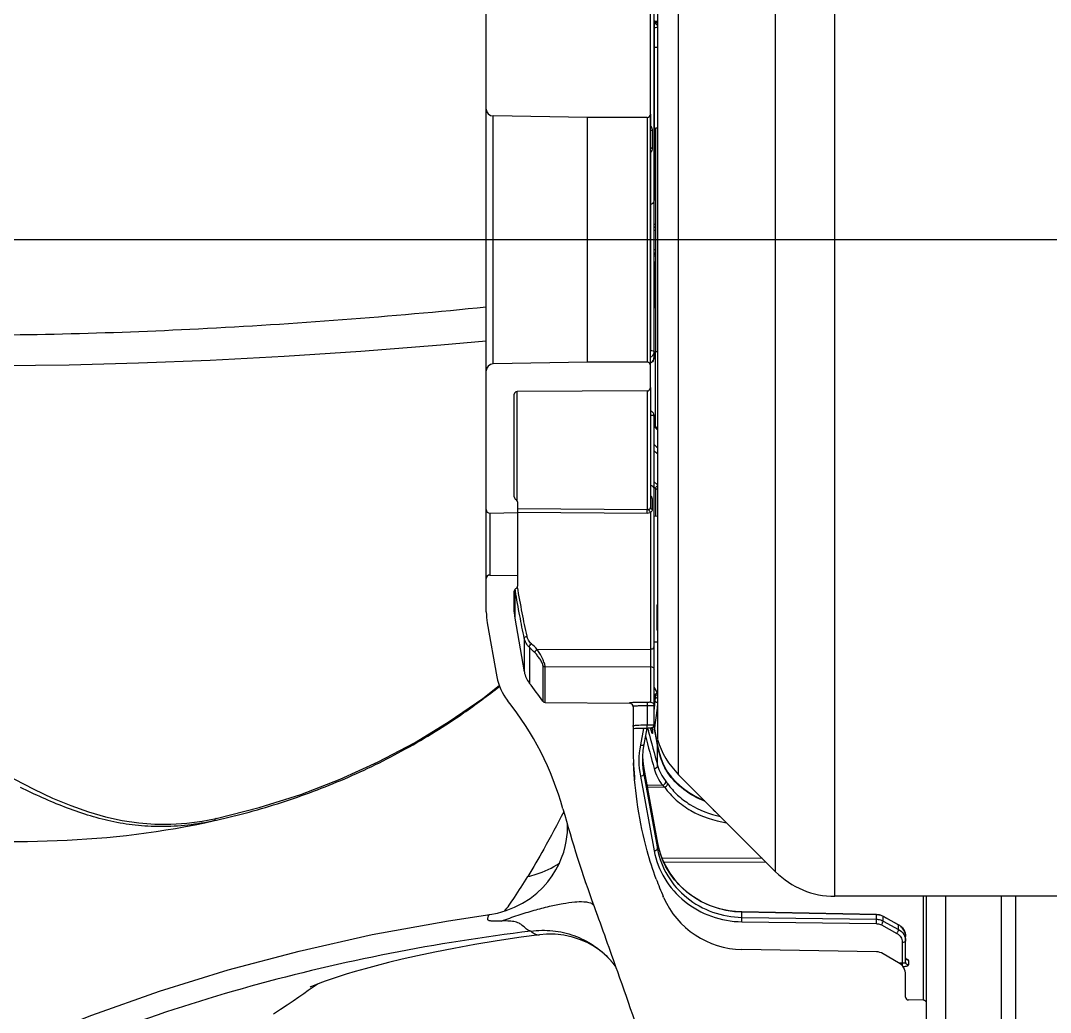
# Model space of a CAD drawing. Header units: millimetres. Extents: x -95754 to 177808, y 34455 to 150605.
# Drawn here: x 174466.5 to 174613.8, y 139494.4 to 139636.2 of the extents above; entities that cross this region are included whole.
import ezdxf

# ---------------------------------------------------------------- set-up
doc = ezdxf.new("R2010")
doc.units = ezdxf.units.MM
doc.header["$LTSCALE"] = 300
doc.layers.add('A-ETC-기계', color=253, linetype='Continuous')

# ---------------------------------------------------------------- blocks, each defined once
blk = doc.blocks.new('A$Cefb55bcc')
at = {"color": 8, "linetype": 'ByBlock', "ltscale": 3}
for p, q in [((423.61, -644.21), (423.61, -456.49)), ((415.13, -640.7), (415.13, -460)), ((401.25, -626.82), (401.25, -473.88)), ((398.23, -478.93), (398.23, -621.76)), ((373.74, -603.54), (373.74, -497.73)), ((397.23, -571.44), (397.23, -504.09)), ((397.73, -567.12), (397.73, -515.95)), ((397.73, -518.97), (397.73, -544.72)), ((398.23, -519.11), (397.73, -519.1)), ((398.23, -519.18), (397.73, -519.17)), ((397.75, -519.37), (397.73, -519.38)), ((398.23, -519.9), (397.73, -520.06)), ((398.23, -522.82), (397.73, -522.81)), ((374.73, -568.08), (374.73, -532.62)), ((388.24, -532.85), (374.73, -532.62)), ((388.24, -567.84), (388.24, -532.85)), ((396.74, -532.85), (388.24, -532.85)), ((396.74, -532.85), (396.74, -567.84)), ((397.24, -532.35), (397.24, -533.97)), ((397.46, -534.66), (397.46, -537.18)), ((397.96, -534.35), (397.96, -566.34)), ((398.23, -534.35), (397.96, -534.35)), ((397.24, -537.85), (397.24, -545.23)), ((397.96, -540.82), (397.73, -540.82)), ((397.24, -545.23), (397.24, -566.17)), ((397.73, -548.09), (397.96, -548.09)), ((397.96, -548.5), (397.73, -548.49)), ((397.96, -548.99), (397.73, -548.99)), ((626.85, -550.35), (200.31, -550.35)), ((397.73, -551.7), (397.96, -551.7)), ((397.73, -552.2), (397.96, -552.2)), ((397.73, -552.63), (397.96, -552.61)), ((397.89, -555.14), (397.74, -556.56)), ((397.89, -555.14), (397.96, -555.14)), ((397.96, -577.01), (397.96, -566.34)), ((398.23, -566.34), (397.96, -566.34)), ((388.24, -567.84), (374.73, -568.08)), ((396.74, -567.84), (388.24, -567.84)), ((397.23, -571.44), (397.23, -588.63)), ((377.74, -587.1), (377.74, -572.42)), ((396.74, -571.94), (378.14, -572.02)), ((378.14, -587.6), (378.14, -572.02)), ((396.74, -571.94), (396.74, -588.93)), ((397.73, -608.54), (397.73, -575.56)), ((397.24, -585.46), (397.24, -586.95)), ((398.23, -585.38), (397.73, -584.94)), ((397.87, -585.81), (397.73, -585.69)), ((397.73, -619.65), (397.73, -585.96)), ((398.24, -585.38), (397.74, -584.94)), ((397.96, -585.89), (397.74, -585.69)), ((397.96, -585.89), (397.96, -589.87)), ((397.46, -587.33), (397.46, -588.89)), ((378.24, -599.76), (378.24, -587.9)), ((396.74, -588.93), (378.24, -588.79)), ((374.25, -589.4), (378.24, -589.33)), ((374.25, -589.4), (374.25, -598.26)), ((396.74, -589.45), (378.24, -589.3)), ((397.24, -589.34), (397.24, -608.86)), ((398.23, -589.87), (397.73, -589.86)), ((374.25, -598.26), (378.24, -598.33)), ((377.74, -603.54), (377.74, -600.56)), ((377.82, -600.33), (377.82, -604.41)), ((377.9, -600.54), (377.85, -600.29)), ((398.13, -602.68), (398.13, -605.97)), ((373.88, -605.1), (375.24, -612.82)), ((377.82, -604.41), (379.18, -612.13)), ((379.18, -607.31), (379.18, -612.13)), ((398.23, -607.87), (397.73, -607.87)), ((379.9, -608.6), (379.9, -613.71)), ((381.03, -608.89), (397.24, -608.86)), ((381.84, -611.21), (381.84, -616.31)), ((382.17, -611.37), (397.24, -611.35)), ((382.17, -616.49), (382.17, -611.37)), ((397.24, -611.35), (397.24, -616.44)), ((398.22, -615.1), (397.73, -614.29)), ((397.84, -615.51), (397.73, -615.32)), ((397.84, -615.51), (397.73, -615.79)), ((398.22, -615.1), (397.74, -614.29)), ((397.84, -615.51), (397.74, -615.32)), ((382.17, -616.49), (394.24, -616.59)), ((396.74, -616.47), (396.74, -616.97)), ((396.74, -616.97), (396.74, -619.69)), ((397.73, -616.71), (397.89, -616.29)), ((397.83, -616.96), (397.83, -616.95)), ((397.83, -616.96), (397.83, -616.95)), ((394.76, -619.8), (394.82, -619.79)), ((396.74, -620.19), (396.74, -619.69)), ((397.72, -619.76), (398.24, -622.63)), ((398.08, -621.79), (397.72, -619.77)), ((395.25, -620.22), (395.06, -620.23)), ((395.47, -620.21), (395.25, -620.22)), ((395.71, -620.2), (395.47, -620.21)), ((395.98, -620.2), (395.71, -620.2)), ((396.22, -620.19), (395.78, -622.57)), ((396.69, -620.18), (396.26, -622.51)), ((396.82, -620.19), (396.92, -620.53)), ((396.82, -620.19), (396.92, -620.53)), ((397.4, -620.74), (397.24, -620.16)), ((397.39, -620.68), (397.4, -620.74)), ((397.43, -620.83), (397.4, -620.74)), ((397.5, -620.52), (397.51, -620.65)), ((398.24, -622.65), (398.08, -621.79)), ((398.24, -622.64), (398.08, -621.79)), ((398.24, -622.63), (398.24, -622.65)), ((398.24, -625.48), (398.24, -622.65)), ((396.07, -624.65), (396.07, -624.65)), ((396.26, -625.94), (396.26, -625.95)), ((396.26, -625.94), (398.24, -636.61)), ((396.26, -626.79), (396.26, -625.95)), ((398.24, -636.62), (396.26, -625.95)), ((395.78, -627.03), (397.75, -637.69)), ((396.26, -626.79), (398.09, -636.63)), ((415.13, -640.7), (401.25, -626.82)), ((398.98, -628.33), (396.71, -628.34)), ((399.26, -628.61), (396.76, -628.63)), ((334.87, -633.39), (335.16, -633.32)), ((334.87, -633.39), (335.16, -633.32)), ((335.1, -633.09), (335.1, -633.09)), ((398.09, -636.63), (398.24, -637.45)), ((398.24, -636.61), (398.24, -636.62)), ((398.24, -637.45), (398.24, -636.62)), ((413.23, -638.8), (398.87, -638.77)), ((413.79, -639.36), (399.13, -639.33)), ((399.11, -644.36), (399.06, -644.24)), ((399.11, -644.36), (399.06, -644.24)), ((466.21, -644.21), (423.61, -644.21)), ((436.22, -644.21), (436.22, -659.05)), ((436.72, -662.06), (436.72, -644.21)), ((439.44, -644.21), (439.44, -797.8)), ((447.42, -798.5), (447.42, -644.21)), ((449.48, -800.74), (449.48, -644.21)), ((410.31, -646.43), (429.54, -646.8)), ((410.31, -647.22), (410.31, -646.45)), ((429.53, -646.83), (410.31, -646.45)), ((389.51, -646.88), (389.51, -646.88)), ((410.3, -647.85), (429.53, -648.12)), ((410.31, -647.22), (429.53, -647.49)), ((429.53, -647.49), (429.53, -646.83)), ((430.49, -647.06), (432.71, -648.28)), ((430.5, -647.74), (430.5, -647.08)), ((432.72, -648.31), (430.5, -647.08)), ((430.5, -647.74), (432.72, -648.96)), ((430.25, -648.31), (432.48, -649.52)), ((432.72, -648.96), (432.72, -648.31)), ((381.35, -649.7), (381.35, -649.7)), ((433.22, -650.76), (433.22, -653.78)), ((433.72, -653.65), (433.72, -649.96)), ((429.53, -652.15), (410.31, -651.82)), ((432.72, -653.7), (430.5, -652.42)), ((391.41, -653.25), (391.47, -653.31)), ((391.5, -653.35), (391.47, -653.31)), ((391.54, -653.39), (391.5, -653.35)), ((391.58, -653.44), (391.54, -653.39)), ((391.62, -653.49), (391.58, -653.44)), ((391.67, -653.54), (391.62, -653.49)), ((391.7, -653.58), (391.67, -653.54)), ((391.74, -653.62), (391.7, -653.58)), ((391.77, -653.66), (391.74, -653.62)), ((391.81, -653.71), (391.77, -653.66)), ((391.85, -653.75), (391.81, -653.71)), ((391.88, -653.8), (391.85, -653.75)), ((391.92, -653.85), (391.88, -653.8)), ((392, -653.94), (391.96, -653.9)), ((392.03, -653.99), (392, -653.94)), ((433.22, -653.78), (432.85, -653.78)), ((434.12, -653.38), (434.12, -654.03)), ((392.07, -654.04), (392.03, -653.99)), ((392.11, -654.09), (392.07, -654.04)), ((392.15, -654.14), (392.11, -654.09)), ((392.19, -654.2), (392.15, -654.14)), ((392.21, -654.23), (392.19, -654.2)), ((433.72, -658.63), (433.72, -655.43)), ((349.68, -656.73), (348.27, -657.7)), ((436.22, -659.05), (434.12, -659.03))]:
    blk.add_line(p, q, dxfattribs=at)
for points in [[(373.74, -564.81), (367.22, -565.39), (355.81, -566.28), (344.83, -567.01), (334.25, -567.57), (324.02, -567.98), (314.1, -568.25), (304.46, -568.37), (295.07, -568.36), (285.9, -568.2), (276.92, -567.9), (268.12, -567.45), (259.46, -566.86), (250.93, -566.1), (242.52, -565.18), (234.2, -564.08), (231.31, -563.66)], [(397.73, -567.12), (397.72, -567.29), (397.68, -567.46), (397.6, -567.62), (397.5, -567.76), (397.37, -567.88), (397.23, -567.98)], [(397.23, -574.73), (397.38, -574.83), (397.51, -574.95), (397.61, -575.09), (397.68, -575.25), (397.72, -575.41), (397.73, -575.57)], [(397.73, -576.81), (398, -577.06), (398.23, -577.23)], [(335.1, -633.09), (341.26, -631.53), (347.21, -629.64), (352.86, -627.46), (358.27, -625), (363.46, -622.26), (368.44, -619.22), (373.23, -615.9), (375.58, -614.05)], [(277.25, -615.03), (278.04, -615.15), (280.73, -615.75), (283.46, -616.53), (286.22, -617.48), (289.01, -618.6), (291.85, -619.88), (294.73, -621.3), (297.63, -622.82), (300.53, -624.39), (303.4, -625.97), (306.24, -627.48), (309.01, -628.89), (311.72, -630.16), (314.32, -631.24), (316.84, -632.13), (319.28, -632.83), (321.67, -633.36), (324.03, -633.71), (326.35, -633.89), (328.64, -633.91), (330.89, -633.77), (333.09, -633.48), (335.1, -633.09)], [(394.74, -617.09), (394.74, -622.44), (394.74, -622.73), (394.74, -623.02), (394.74, -623.31), (394.75, -623.59), (394.76, -623.88), (394.76, -624.17), (394.77, -624.45), (394.78, -624.74), (394.8, -625.02)], [(397.73, -619.65), (397.73, -619.72), (397.71, -619.81), (397.67, -619.89), (397.63, -619.96), (397.57, -620.02), (397.51, -620.07), (397.45, -620.1), (397.39, -620.13), (397.34, -620.14), (397.29, -620.15), (397.24, -620.16), (397.19, -620.17), (397.13, -620.17), (397.06, -620.18), (396.99, -620.18), (396.91, -620.18), (396.82, -620.19), (396.58, -620.19)], [(395.06, -620.23), (394.89, -620.24), (394.81, -620.25), (394.74, -620.25), (394.74, -620.25)], [(396.58, -620.19), (396.42, -620.19), (396.27, -620.19), (396.12, -620.19), (395.98, -620.2)], [(397.25, -620.16), (397.39, -620.69), (397.4, -620.72), (397.41, -620.75), (397.41, -620.76)], [(396.26, -622.51), (396.14, -623.29), (396.07, -624.24), (396.07, -624.65)], [(398.24, -622.63), (398.42, -623.46), (398.7, -624.4), (399.06, -625.31), (399.42, -626.05)], [(396.08, -624.13), (396.12, -624.89), (396.26, -625.94)], [(394.8, -625.02), (394.81, -625.3), (394.82, -625.59), (394.84, -625.87), (394.86, -626.15), (394.88, -626.43), (394.9, -626.71), (394.92, -626.99), (394.94, -627.27), (394.96, -627.55)], [(399.42, -626.05), (399.47, -626.15), (399.6, -626.37), (399.66, -626.45)], [(399.66, -626.45), (400.22, -627.18), (400.95, -627.95), (401.77, -628.67), (402.67, -629.32), (403.64, -629.9), (404.67, -630.4), (404.93, -630.5)], [(374.27, -646.8), (375.33, -646.6), (376.57, -646.26), (377.78, -645.78), (378.94, -645.19), (380.01, -644.5), (380.97, -643.75), (381.81, -642.95), (382.54, -642.12), (383.17, -641.28), (383.7, -640.42), (384.15, -639.56), (384.52, -638.72), (384.81, -637.89), (385.03, -637.1), (385.18, -636.36), (385.28, -635.69), (385.34, -635.08), (385.36, -634.56), (385.36, -634.13), (385.35, -633.95)], [(398.24, -636.61), (398.48, -637.63), (398.86, -638.76), (399.37, -639.85), (399.98, -640.89), (400.7, -641.86), (401.52, -642.76), (402.43, -643.58), (403.42, -644.3), (404.48, -644.93), (405.61, -645.46), (406.78, -645.87), (407.99, -646.17), (409.22, -646.36), (410.31, -646.43)], [(233.47, -714.62), (241.13, -707.52), (248.82, -700.94), (256.6, -694.8), (264.52, -689.04), (272.65, -683.61), (281.04, -678.49), (289.71, -673.67), (298.67, -669.16), (307.89, -664.99), (317.34, -661.19), (326.99, -657.77), (336.84, -654.72), (346.97, -652.03), (357.44, -649.69), (368.33, -647.7), (374.27, -646.8)], [(429.54, -646.8), (429.64, -646.81), (429.91, -646.84), (430.16, -646.91), (430.41, -647.01), (430.49, -647.06)], [(432.71, -648.28), (432.82, -648.35), (433.05, -648.52), (433.25, -648.72), (433.42, -648.94), (433.55, -649.19), (433.65, -649.45), (433.71, -649.72), (433.72, -649.96)], [(381.35, -649.7), (378.72, -650.06), (375.3, -650.58), (372.08, -651.11), (369.09, -651.66), (366.36, -652.19), (363.9, -652.72), (361.7, -653.22), (359.74, -653.69), (357.99, -654.14), (356.42, -654.56), (354.99, -654.97), (353.71, -655.35), (352.56, -655.72), (351.56, -656.05), (350.69, -656.35), (349.95, -656.62), (349.37, -656.85), (348.97, -657.01), (348.72, -657.11), (348.6, -657.17), (348.56, -657.18)], [(391.41, -653.25), (391.09, -652.91), (390.58, -652.44), (389.95, -651.92), (389.17, -651.39), (388.25, -650.87), (387.21, -650.41), (386.07, -650.03), (384.85, -649.76), (383.6, -649.62), (382.34, -649.61), (381.35, -649.7)], [(391.96, -653.9), (391.93, -653.86), (391.92, -653.85)], [(433.72, -653), (433.72, -653.04), (433.74, -653.11), (433.76, -653.16), (433.79, -653.19), (433.8, -653.21)], [(348.27, -657.7), (347.63, -658.14), (346.92, -658.63), (346.12, -659.18), (345.24, -659.77), (344.31, -660.4), (343.31, -661.07)]]:
    blk.add_lwpolyline(points, dxfattribs=at)
for centre, radius, start, end in [((374.74, -531.62), 1, 180, 269), ((396.74, -532.35), 0.5, 270, 0), ((400.23, -536.1), 3.67, 144.5363, 144.7737), ((396.74, -534.72), 0.898, 56.0778, 56.7168), ((396.26, -538.63), 1.25, 38.4409, 39.0827), ((396.76, -537.07), 0.913, 301.1399, 301.7536), ((397.23, -544.73), 0.5, 271, 0), ((398.08, -552.52), 0.32, 112.0011, 120.9144), ((252.17, -562.89), 145.92, 3.0459, 4.034), ((335.07, -558.07), 62.89, 359.6112, 2.6731), ((-238.94, -489.92), 640.58, 353.67193, 353.85452), ((396.77, -566.17), 0.467, 353.9291, 359.9927), ((374.74, -569.08), 1, 91, 180), ((396.74, -568.34), 0.5, 0, 90), ((396.75, -566.24), 1.01, 299.025, 300.28), ((396.74, -571.44), 0.5, 270.25, 0), ((378.14, -572.42), 0.4, 90.25, 180), ((407.37, -566.26), 14.44, 228.1402, 230.7553), ((406.95, -569.11), 13.97, 228.7162, 231.3953), ((407.32, -568.61), 15.29, 231.1696, 233.5359), ((397.23, -585.96), 0.5, 0, 89), ((378.14, -587.1), 0.4, 180, 243.6122), ((377.74, -587.9), 0.5, 0, 63.6122), ((374.24, -588.9), 0.5, 180, 271), ((374.24, -598.76), 0.5, 89, 180), ((378.14, -600.56), 0.4, 116.3878, 180), ((377.74, -599.76), 0.5, 296.3878, 0), ((382.74, -603.54), 9, 180, 190), ((382.74, -603.54), 5, 180, 190), ((398.43, -602.68), 0.3, 132.408, 180), ((398.43, -605.97), 0.3, 180, 227.5919), ((118.91, -885.43), 381.03, 46.5328, 46.7053), ((81.97, -916.44), 428.39, 45.7835, 45.9376), ((382.63, -611.52), 3.5, 190, 218.7187), ((313.84, -536.07), 99.6, 304.663, 308.3451), ((382.63, -611.52), 7.5, 190, 218.7187), ((343.1, -643.21), 47.16, 34.7696, 38.7187), ((395.75, -616.83), 2.48, 27.7652, 32.2374), ((384.97, -614.98), 12.99, 354.1883, 356.9263), ((395.73, -616.58), 2.9, 30.0794, 30.7161), ((343.1, -643.21), 43.16, 15.4423, 38.7187), ((382.17, -616.09), 0.4, 214.7696, 269.5), ((394.24, -617.07), 0.502, 76.7427, 89.477), ((394.24, -617.09), 0.5, 0, 89.5), ((343.04, -611.22), 55.09, 353.1615, 354.0189), ((343.7, -611.29), 54.42, 354.03, 354.722), ((342.22, -611.48), 56.29, 351.6279, 354.3937), ((394.26, -619.8), 0.501, 343.7397, 349.1875), ((394.25, -619.8), 0.506, 349.1983, 0.2649), ((341.25, -611.34), 57.26, 351.032, 351.6315), ((2743.24, 5.3), 2428.36, 194.93472, 195.05556), ((455.8, -622.3), 61.07, 180.0005, 182.6566), ((407.79, -624.8), 12.22, 169.4898, 190.5102), ((409.73, -618.34), 12, 196.5978, 225), ((407.84, -623.8), 11.78, 181.6103, 184.1418), ((407.85, -624.64), 11.79, 180.0262, 190.5009), ((407.84, -623.8), 11.78, 184.1418, 185.3111), ((407.88, -623.79), 11.82, 185.3142, 190.4943), ((410.14, -620.5), 12.1, 207.3393, 207.5601), ((403.29, -624.08), 4.37, 207.5474, 209.6406), ((402.99, -624.25), 4.03, 209.635, 212.1048), ((402.67, -624.45), 3.65, 212.097, 215.0134), ((562.43, -582.62), 184.38, 195.4423, 200), ((409.41, -634.55), 11.36, 190.4952, 191.7341), ((409.46, -634.54), 11.41, 191.7363, 195.9689), ((409.53, -634.52), 11.48, 195.9722, 200.6685), ((409.58, -634.5), 11.53, 200.6662, 201.8153), ((423.61, -632.21), 12, 225, 270), ((442.58, -625.29), 47.47, 200.2756, 203.5321), ((410.52, -639.35), 12.47, 203.6976, 269), ((429.52, -648.86), 2.03, 61.1584, 61.7036), ((431.89, -649.96), 1.83, 17.5287, 18.2379), ((431.89, -649.96), 1.83, 11.1977, 17.5301), ((431.91, -649.96), 1.81, 8.319, 11.1922), ((431.91, -649.96), 1.81, 0.0102, 8.3167), ((465.88, -654.1), 32.65, 179.4534, 180.0307), ((434.08, -653), 0.362, 190.5988, 195.6801), ((433.4, -654.57), 1.47, 74.2338, 75.6927), ((434.12, -658.63), 0.4, 180, 269.5), ((436.22, -659.55), 0.5, 0, 89.5)]:
    blk.add_arc(centre, radius, start, end, dxfattribs=at)
for points, knots in [([(398.23, -519.28), (398.18, -519.28), (398.02, -519.31), (397.86, -519.34), (397.75, -519.37)], [0, 0, 0, 0, 0.303053, 1, 1, 1, 1]), ([(397.75, -519.37), (397.87, -519.38), (398.1, -519.47), (398.22, -519.69), (398.24, -519.8)], [0, 0, 0, 0, 0.497761, 1, 1, 1, 1]), ([(397.46, -534.66), (397.4, -534.67), (397.33, -534.68), (397.26, -534.71), (397.23, -534.73), (397.23, -534.74)], [0, 0, 0, 0, 0.680348, 0.884987, 1, 1, 1, 1]), ([(397.24, -533.97), (397.28, -534.02), (397.41, -534.23), (397.46, -534.48), (397.46, -534.66)], [0, 0, 0, 0, 0.253686, 1, 1, 1, 1]), ([(397.46, -537.18), (397.43, -537.19), (397.37, -537.21), (397.29, -537.24), (397.23, -537.29), (397.23, -537.33)], [0, 0, 0, 0, 0.341835, 0.625337, 1, 1, 1, 1]), ([(397.46, -537.18), (397.46, -537.3), (397.43, -537.54), (397.32, -537.76), (397.24, -537.85)], [0, 0, 0, 0, 0.496956, 1, 1, 1, 1]), ([(397.73, -552.62), (397.73, -552.59), (397.74, -552.47), (397.79, -552.36), (397.85, -552.29)], [0, 0, 0, 0, 0.259659, 1, 1, 1, 1]), ([(373.74, -559.97), (360.04, -561.32), (333.39, -563.4), (295.01, -564.38), (260.39, -563.04), (238.84, -560.54), (228.95, -558.9)], [0, 0, 0, 0, 0.284469, 0.552321, 0.7928, 1, 1, 1, 1]), ([(397.24, -566.17), (397.36, -566.17), (397.52, -566.18), (397.68, -566.22), (397.73, -566.27), (397.73, -566.29)], [0, 0, 0, 0, 0.670794, 0.887719, 1, 1, 1, 1]), ([(397.73, -566.29), (397.73, -566.45), (397.64, -566.78), (397.4, -567.02), (397.25, -567.11)], [0, 0, 0, 0, 0.495958, 1, 1, 1, 1]), ([(397.24, -567.96), (397.38, -567.87), (397.64, -567.63), (397.73, -567.29), (397.73, -567.12)], [0, 0, 0, 0, 0.504312, 1, 1, 1, 1]), ([(397.24, -575.38), (397.3, -575.38), (397.42, -575.39), (397.59, -575.42), (397.73, -575.5), (397.73, -575.56)], [0, 0, 0, 0, 0.344557, 0.644462, 1, 1, 1, 1]), ([(397.96, -585.89), (397.96, -585.8), (398.01, -585.63), (398.15, -585.52), (398.23, -585.49)], [0, 0, 0, 0, 0.49623, 1, 1, 1, 1]), ([(397.96, -585.89), (397.99, -585.91), (398.08, -585.95), (398.18, -585.97), (398.23, -585.97)], [0, 0, 0, 0, 0.407414, 1, 1, 1, 1]), ([(397.46, -587.33), (397.4, -587.31), (397.29, -587.24), (397.24, -587.12), (397.24, -587.06)], [0, 0, 0, 0, 0.517335, 1, 1, 1, 1]), ([(397.31, -587), (397.34, -587.02), (397.42, -587.12), (397.46, -587.25), (397.46, -587.33)], [0, 0, 0, 0, 0.281227, 1, 1, 1, 1]), ([(397.02, -588.87), (397, -588.88), (396.91, -588.92), (396.81, -588.93), (396.74, -588.93)], [0, 0, 0, 0, 0.242566, 1, 1, 1, 1]), ([(396.74, -589.45), (396.74, -589.41), (396.74, -589.24), (396.74, -589.07), (396.74, -588.93)], [0, 0, 0, 0, 0.223519, 1, 1, 1, 1]), ([(397.23, -588.63), (397.23, -588.65), (397.23, -588.71), (397.18, -588.77), (397.11, -588.82), (397.05, -588.85), (397.02, -588.87)], [0, 0, 0, 0, 0.233792, 0.451668, 0.699317, 1, 1, 1, 1]), ([(397.24, -589.34), (397.18, -589.28), (397.08, -589.13), (397.03, -588.95), (397.02, -588.87)], [0, 0, 0, 0, 0.505158, 1, 1, 1, 1]), ([(397.46, -588.89), (397.4, -588.87), (397.29, -588.81), (397.23, -588.68), (397.23, -588.63)], [0, 0, 0, 0, 0.537782, 1, 1, 1, 1]), ([(397.46, -588.89), (397.46, -588.97), (397.43, -589.15), (397.31, -589.29), (397.24, -589.34)], [0, 0, 0, 0, 0.474357, 1, 1, 1, 1]), ([(397.24, -589.34), (397.21, -589.36), (397.04, -589.42), (396.87, -589.45), (396.74, -589.45)], [0, 0, 0, 0, 0.240799, 1, 1, 1, 1]), ([(379.18, -607.31), (378.95, -606.24), (378.5, -603.99), (378.1, -601.73), (377.9, -600.54)], [0, 0, 0, 0, 0.474889, 1, 1, 1, 1]), ([(379.57, -607.01), (379.32, -605.91), (378.85, -603.57), (378.42, -601.22), (378.21, -599.99)], [0, 0, 0, 0, 0.474636, 1, 1, 1, 1]), ([(398.23, -602.47), (398.22, -602.49), (398.16, -602.54), (398.13, -602.62), (398.13, -602.68)], [0, 0, 0, 0, 0.257077, 1, 1, 1, 1]), ([(398.13, -605.97), (398.13, -606.03), (398.16, -606.11), (398.22, -606.17), (398.23, -606.18)], [0, 0, 0, 0, 0.742922, 1, 1, 1, 1]), ([(379.18, -607.31), (379.18, -607.28), (379.21, -607.18), (379.35, -607.07), (379.49, -607.02), (379.57, -607.01)], [0, 0, 0, 0, 0.189727, 0.55677, 1, 1, 1, 1]), ([(379.9, -608.6), (379.72, -608.43), (379.41, -608.03), (379.23, -607.55), (379.18, -607.31)], [0, 0, 0, 0, 0.504445, 1, 1, 1, 1]), ([(380.2, -608.1), (380.04, -607.96), (379.77, -607.62), (379.61, -607.22), (379.57, -607.01)], [0, 0, 0, 0, 0.505132, 1, 1, 1, 1]), ([(379.9, -608.6), (379.88, -608.56), (379.89, -608.47), (379.98, -608.28), (380.1, -608.16), (380.2, -608.1)], [0, 0, 0, 0, 0.195226, 0.444831, 1, 1, 1, 1]), ([(380.72, -609.4), (380.69, -609.31), (380.77, -609.09), (380.93, -608.94), (381.03, -608.89)], [0, 0, 0, 0, 0.45044, 1, 1, 1, 1]), ([(381.84, -611.21), (381.84, -611.16), (381.81, -611.03), (381.72, -610.82), (381.6, -610.57), (381.39, -610.23), (381.11, -609.83), (380.85, -609.53), (380.72, -609.4)], [0, 0, 0, 0, 0.074885, 0.183645, 0.31476, 0.457002, 0.743741, 1, 1, 1, 1]), ([(382.17, -611.37), (382.16, -611.3), (382.13, -611.14), (382.05, -610.86), (381.93, -610.54), (381.73, -610.06), (381.44, -609.5), (381.17, -609.08), (381.03, -608.89)], [0, 0, 0, 0, 0.074894, 0.182197, 0.312468, 0.455497, 0.745942, 1, 1, 1, 1]), ([(397.24, -608.86), (397.31, -608.85), (397.43, -608.84), (397.59, -608.76), (397.71, -608.64), (397.73, -608.53), (397.73, -608.48)], [0, 0, 0, 0, 0.282716, 0.547183, 0.784232, 1, 1, 1, 1]), ([(397.24, -608.86), (397.25, -609.31), (397.25, -610.14), (397.25, -610.97), (397.24, -611.35)], [0, 0, 0, 0, 0.545712, 1, 1, 1, 1]), ([(381.84, -611.21), (381.88, -611.26), (381.98, -611.34), (382.1, -611.37), (382.17, -611.37)], [0, 0, 0, 0, 0.492665, 1, 1, 1, 1]), ([(397.24, -611.35), (397.36, -611.35), (397.56, -611.43), (397.71, -611.63), (397.73, -611.75), (397.73, -611.81)], [0, 0, 0, 0, 0.509193, 0.757462, 1, 1, 1, 1]), ([(397.84, -615.51), (397.84, -615.42), (397.94, -615.22), (398.12, -615.13), (398.22, -615.1)], [0, 0, 0, 0, 0.472793, 1, 1, 1, 1]), ([(397.94, -615.67), (397.94, -615.6), (398.02, -615.44), (398.15, -615.35), (398.23, -615.32)], [0, 0, 0, 0, 0.470364, 1, 1, 1, 1]), ([(397.94, -615.67), (397.95, -615.7), (398.02, -615.79), (398.14, -615.84), (398.23, -615.85)], [0, 0, 0, 0, 0.209381, 1, 1, 1, 1]), ([(394.35, -616.54), (394.33, -616.54), (394.31, -616.55), (394.27, -616.55), (394.25, -616.56), (394.24, -616.56), (394.24, -616.56)], [0, 0, 0, 0, 0.425204, 0.73283, 0.922278, 1, 1, 1, 1]), ([(396.74, -616.47), (396.24, -616.47), (395.56, -616.47), (394.76, -616.51), (394.46, -616.53), (394.35, -616.54)], [0, 0, 0, 0, 0.621501, 0.853781, 1, 1, 1, 1]), ([(394.35, -616.58), (394.44, -616.6), (394.61, -616.69), (394.7, -616.86), (394.72, -616.95)], [0, 0, 0, 0, 0.500053, 1, 1, 1, 1]), ([(396.74, -616.97), (396.61, -616.97), (396.35, -616.97), (395.98, -616.97), (395.64, -616.98), (395.34, -617), (395.12, -617.01), (394.98, -617.02), (394.89, -617.03), (394.83, -617.04), (394.78, -617.05), (394.75, -617.05), (394.74, -617.06), (394.74, -617.06)], [0, 0, 0, 0, 0.194552, 0.381611, 0.554013, 0.705166, 0.829324, 0.879766, 0.921789, 0.955005, 0.979121, 0.993993, 1, 1, 1, 1]), ([(397.24, -616.44), (397.24, -616.44), (397.22, -616.45), (397.2, -616.45), (397.15, -616.46), (397.06, -616.47), (396.92, -616.47), (396.8, -616.47), (396.74, -616.47)], [0, 0, 0, 0, 0.023617, 0.081745, 0.174463, 0.298532, 0.620816, 1, 1, 1, 1]), ([(397.73, -616.94), (397.73, -616.94), (397.73, -616.94), (397.71, -616.95), (397.69, -616.95), (397.64, -616.95), (397.56, -616.96), (397.43, -616.96), (397.28, -616.97), (397.05, -616.97), (396.86, -616.97), (396.74, -616.97)], [0, 0, 0, 0, 0.005966, 0.020724, 0.044724, 0.077834, 0.170158, 0.294288, 0.445502, 0.618031, 1, 1, 1, 1]), ([(397.24, -616.44), (397.37, -616.44), (397.63, -616.55), (397.73, -616.81), (397.73, -616.94)], [0, 0, 0, 0, 0.500471, 1, 1, 1, 1]), ([(397.89, -616.29), (397.9, -616.32), (397.98, -616.44), (398.13, -616.49), (398.23, -616.5)], [0, 0, 0, 0, 0.205914, 1, 1, 1, 1]), ([(335.16, -633.32), (338.29, -632.61), (344.51, -630.92), (353.57, -627.53), (362.3, -623.26), (367.81, -619.84), (370.49, -617.99)], [0, 0, 0, 0, 0.248717, 0.498118, 0.748486, 1, 1, 1, 1]), ([(394.82, -619.79), (394.91, -619.77), (395.15, -619.75), (395.79, -619.7), (396.34, -619.69), (396.74, -619.69)], [0, 0, 0, 0, 0.146087, 0.377961, 1, 1, 1, 1]), ([(396.74, -619.69), (396.86, -619.69), (397.05, -619.68), (397.28, -619.68), (397.43, -619.68), (397.56, -619.67), (397.64, -619.67), (397.69, -619.66), (397.71, -619.66), (397.73, -619.66), (397.73, -619.65), (397.73, -619.65)], [0, 0, 0, 0, 0.381908, 0.554443, 0.705679, 0.829838, 0.922197, 0.955324, 0.979339, 0.994094, 1, 1, 1, 1]), ([(397.46, -620.1), (397.46, -620.14), (397.48, -620.28), (397.5, -620.42), (397.5, -620.52)], [0, 0, 0, 0, 0.262965, 1, 1, 1, 1]), ([(397.51, -620.85), (397.51, -620.86), (397.51, -620.88), (397.5, -620.91), (397.5, -620.93), (397.48, -620.94), (397.47, -620.93), (397.45, -620.89), (397.44, -620.86), (397.43, -620.83)], [0, 0, 0, 0, 0.185573, 0.319333, 0.403372, 0.453249, 0.518873, 0.62967, 1, 1, 1, 1]), ([(397.51, -620.65), (397.51, -620.67), (397.52, -620.74), (397.52, -620.8), (397.51, -620.85)], [0, 0, 0, 0, 0.295542, 1, 1, 1, 1]), ([(395.78, -622.57), (395.89, -622.59), (396.04, -622.6), (396.21, -622.57), (396.26, -622.53), (396.26, -622.51)], [0, 0, 0, 0, 0.6551, 0.871661, 1, 1, 1, 1]), ([(399.4, -626.06), (399.26, -625.79), (398.75, -624.7), (398.4, -623.54), (398.24, -622.65)], [0, 0, 0, 0, 0.251512, 1, 1, 1, 1]), ([(398.05, -641.74), (397.56, -640.41), (396.48, -637.04), (395.32, -631.49), (394.9, -627.25), (394.8, -625.13)], [0, 0, 0, 0, 0.24917, 0.624956, 1, 1, 1, 1]), ([(397.75, -625.94), (397.88, -625.93), (398.07, -625.85), (398.22, -625.65), (398.24, -625.53), (398.24, -625.48)], [0, 0, 0, 0, 0.535617, 0.779654, 1, 1, 1, 1]), ([(397.75, -625.94), (397.87, -626.36), (398.2, -627.21), (398.69, -627.97), (398.98, -628.33)], [0, 0, 0, 0, 0.486248, 1, 1, 1, 1]), ([(398.24, -625.48), (398.35, -625.88), (398.67, -626.69), (399.14, -627.41), (399.42, -627.75)], [0, 0, 0, 0, 0.4857, 1, 1, 1, 1]), ([(395.78, -627.03), (395.89, -627.01), (396.06, -626.96), (396.22, -626.88), (396.26, -626.82), (396.26, -626.79)], [0, 0, 0, 0, 0.643091, 0.866598, 1, 1, 1, 1]), ([(399.42, -626.05), (399.42, -626.06), (399.42, -626.08), (399.42, -626.09), (399.42, -626.1)], [0, 0, 0, 0, 0.715963, 1, 1, 1, 1]), ([(399.66, -626.45), (399.67, -626.47), (399.69, -626.5), (399.69, -626.53), (399.69, -626.54)], [0, 0, 0, 0, 0.731933, 1, 1, 1, 1]), ([(405.07, -630.65), (403.98, -630.22), (401.95, -629.1), (400.32, -627.45), (399.69, -626.54)], [0, 0, 0, 0, 0.515084, 1, 1, 1, 1]), ([(334.87, -633.39), (332.35, -633.95), (328.54, -634.39), (323.57, -634.11), (318.93, -633.34), (313.39, -631.58), (309.2, -629.66), (307.13, -628.65)], [0, 0, 0, 0, 0.269409, 0.396206, 0.519186, 0.759632, 1, 1, 1, 1]), ([(398.98, -628.33), (399.11, -628.29), (399.33, -628.14), (399.44, -627.87), (399.42, -627.75)], [0, 0, 0, 0, 0.535381, 1, 1, 1, 1]), ([(398.98, -628.33), (399, -628.35), (399.1, -628.44), (399.19, -628.54), (399.26, -628.61)], [0, 0, 0, 0, 0.235406, 1, 1, 1, 1]), ([(399.26, -628.61), (399.37, -628.56), (399.53, -628.44), (399.66, -628.26), (399.69, -628.16), (399.69, -628.11)], [0, 0, 0, 0, 0.561073, 0.80666, 1, 1, 1, 1]), ([(399.26, -628.61), (399.73, -629.28), (400.87, -630.53), (403.72, -632.56), (406.32, -633.41), (408.1, -633.68)], [0, 0, 0, 0, 0.235359, 0.481707, 1, 1, 1, 1]), ([(399.42, -627.75), (399.44, -627.78), (399.53, -627.9), (399.62, -628.02), (399.69, -628.11)], [0, 0, 0, 0, 0.23171, 1, 1, 1, 1]), ([(399.69, -628.11), (400.1, -628.7), (401.07, -629.8), (403.49, -631.62), (405.7, -632.48), (407.23, -632.81)], [0, 0, 0, 0, 0.236226, 0.48251, 1, 1, 1, 1]), ([(406.2, -631.77), (406.17, -631.82), (406.28, -631.94), (406.39, -632.01), (406.47, -632.06), (406.51, -632.08)], [0, 0, 0, 0, 0.412211, 0.701528, 1, 1, 1, 1]), ([(335.1, -633.09), (335.07, -633.09), (335.01, -633.13), (334.92, -633.23), (334.88, -633.33), (334.87, -633.39)], [0, 0, 0, 0, 0.198095, 0.544448, 1, 1, 1, 1]), ([(384.82, -632.12), (383.89, -633.91), (382.22, -637.03), (380.45, -640.09), (379.67, -641.39)], [0, 0, 0, 0, 0.571639, 1, 1, 1, 1]), ([(289.71, -635.48), (297.23, -636.24), (312.38, -636.85), (327.49, -635.04), (334.87, -633.39)], [0, 0, 0, 0, 0.499965, 1, 1, 1, 1]), ([(397.75, -637.69), (397.87, -637.67), (398.03, -637.62), (398.19, -637.54), (398.24, -637.48), (398.24, -637.45)], [0, 0, 0, 0, 0.64302, 0.866551, 1, 1, 1, 1]), ([(397.75, -637.69), (398.01, -639.08), (399.06, -641.82), (401.97, -645.13), (405.86, -647.3), (408.82, -647.83), (410.3, -647.85)], [0, 0, 0, 0, 0.244491, 0.492554, 0.744815, 1, 1, 1, 1]), ([(398.24, -637.45), (398.49, -638.79), (399.49, -641.42), (402.29, -644.6), (406.04, -646.69), (408.88, -647.2), (410.31, -647.22)], [0, 0, 0, 0, 0.244471, 0.492525, 0.744794, 1, 1, 1, 1]), ([(410.31, -646.45), (409.08, -646.43), (406.62, -646.03), (403.27, -644.44), (400.55, -641.98), (399.31, -639.89), (398.87, -638.78)], [0, 0, 0, 0, 0.254004, 0.506072, 0.754826, 1, 1, 1, 1]), ([(379.67, -641.39), (380.07, -641.3), (381.67, -640.86), (383.18, -640.14), (384.21, -639.45)], [0, 0, 0, 0, 0.252381, 1, 1, 1, 1]), ([(376.35, -646.32), (376.59, -646.05), (377.08, -645.41), (378.2, -643.77), (379.05, -642.39), (379.67, -641.39)], [0, 0, 0, 0, 0.181249, 0.408269, 1, 1, 1, 1]), ([(387.76, -642.24), (387.75, -642.24), (387.74, -642.23), (387.73, -642.23), (387.73, -642.23)], [0, 0, 0, 0, 0.655164, 1, 1, 1, 1]), ([(375.93, -647.74), (376.71, -647.45), (378.25, -646.9), (380.53, -646.2), (382.68, -645.64), (384.61, -645.23), (386.26, -645), (387.43, -644.95), (388.19, -645.02), (388.68, -645.14), (389.01, -645.31), (389.11, -645.48)], [0, 0, 0, 0, 0.182444, 0.358735, 0.522654, 0.668515, 0.791465, 0.887879, 0.925573, 0.956347, 1, 1, 1, 1]), ([(389.17, -645.68), (390.29, -648.77), (394.75, -661.2), (398.96, -673.71), (401.92, -683.17)], [0, 0, 0, 0, 0.24906, 1, 1, 1, 1]), ([(410.31, -646.43), (410.3, -646.43), (410.31, -646.44), (410.31, -646.45), (410.31, -646.45)], [0, 0, 0, 0, 0.252168, 1, 1, 1, 1]), ([(375.93, -647.74), (375.81, -647.74), (375.56, -647.75), (375.19, -647.75), (374.87, -647.76), (374.62, -647.75), (374.44, -647.75), (374.25, -647.73), (374.09, -647.69), (373.97, -647.6), (373.94, -647.49), (373.95, -647.41), (373.96, -647.32), (373.99, -647.19), (374.03, -647.05), (374.09, -646.92), (374.16, -646.83), (374.23, -646.8), (374.27, -646.8)], [0, 0, 0, 0, 0.128218, 0.256562, 0.38501, 0.449259, 0.513468, 0.577361, 0.638934, 0.687456, 0.721618, 0.75002, 0.774883, 0.816888, 0.880287, 0.92649, 0.963069, 1, 1, 1, 1]), ([(380.11, -649.2), (380, -649.18), (379.78, -649.11), (379.38, -648.81), (378.97, -648.41), (378.38, -648), (377.66, -647.79), (376.82, -647.73), (376.23, -647.74), (375.93, -647.74)], [0, 0, 0, 0, 0.074353, 0.147189, 0.324292, 0.44795, 0.615059, 0.805509, 1, 1, 1, 1]), ([(410.3, -647.85), (410.3, -647.72), (410.31, -647.51), (410.31, -647.3), (410.31, -647.22)], [0, 0, 0, 0, 0.607996, 1, 1, 1, 1]), ([(429.54, -646.8), (429.53, -646.8), (429.54, -646.81), (429.53, -646.82), (429.53, -646.83)], [0, 0, 0, 0, 0.252164, 1, 1, 1, 1]), ([(430.48, -647.07), (430.27, -646.96), (429.94, -646.85), (429.62, -646.83), (429.53, -646.83)], [0, 0, 0, 0, 0.748204, 1, 1, 1, 1]), ([(429.53, -647.49), (429.62, -647.49), (429.95, -647.51), (430.28, -647.62), (430.5, -647.74)], [0, 0, 0, 0, 0.251968, 1, 1, 1, 1]), ([(429.53, -648.12), (429.53, -647.99), (429.53, -647.78), (429.54, -647.57), (429.53, -647.49)], [0, 0, 0, 0, 0.607646, 1, 1, 1, 1]), ([(430.25, -648.31), (430.29, -648.25), (430.35, -648.14), (430.43, -647.98), (430.48, -647.85), (430.5, -647.77), (430.5, -647.74)], [0, 0, 0, 0, 0.313659, 0.612539, 0.852453, 1, 1, 1, 1]), ([(430.49, -647.06), (430.49, -647.06), (430.5, -647.06), (430.5, -647.07), (430.5, -647.08)], [0, 0, 0, 0, 0.181531, 1, 1, 1, 1]), ([(380.11, -649.2), (373.36, -650.02), (359.9, -652.14), (340, -656.81), (320.56, -663.05), (301.8, -670.87), (283.91, -680.22), (267.05, -691.01), (251.36, -703.07), (241.64, -711.89), (236.99, -716.45)], [0, 0, 0, 0, 0.126721, 0.253613, 0.380309, 0.506465, 0.631775, 0.755907, 0.878683, 1, 1, 1, 1]), ([(380.11, -649.2), (381.14, -649.05), (383.25, -649.01), (386.32, -649.71), (389.13, -651.12), (390.72, -652.49), (391.41, -653.25)], [0, 0, 0, 0, 0.250791, 0.500969, 0.750632, 1, 1, 1, 1]), ([(380.11, -649.2), (380.22, -649.29), (380.42, -649.45), (380.74, -649.62), (381.05, -649.71), (381.25, -649.71), (381.35, -649.7)], [0, 0, 0, 0, 0.300734, 0.559806, 0.787962, 1, 1, 1, 1]), ([(429.53, -648.12), (429.59, -648.12), (429.84, -648.14), (430.09, -648.22), (430.25, -648.31)], [0, 0, 0, 0, 0.252011, 1, 1, 1, 1]), ([(432.48, -649.52), (432.51, -649.47), (432.57, -649.36), (432.65, -649.2), (432.7, -649.07), (432.72, -648.99), (432.72, -648.96)], [0, 0, 0, 0, 0.313625, 0.612483, 0.852406, 1, 1, 1, 1]), ([(432.48, -649.52), (432.7, -649.64), (433.08, -650), (433.22, -650.51), (433.22, -650.76)], [0, 0, 0, 0, 0.505372, 1, 1, 1, 1]), ([(432.71, -648.28), (432.71, -648.28), (432.72, -648.29), (432.72, -648.3), (432.72, -648.31)], [0, 0, 0, 0, 0.181606, 1, 1, 1, 1]), ([(433.63, -649.39), (433.55, -649.16), (433.31, -648.73), (432.93, -648.43), (432.72, -648.31)], [0, 0, 0, 0, 0.495387, 1, 1, 1, 1]), ([(432.72, -648.96), (433.02, -649.12), (433.53, -649.59), (433.72, -650.27), (433.72, -650.6)], [0, 0, 0, 0, 0.505328, 1, 1, 1, 1]), ([(433.22, -650.76), (433.34, -650.76), (433.5, -650.74), (433.67, -650.68), (433.72, -650.63), (433.72, -650.6)], [0, 0, 0, 0, 0.652749, 0.871122, 1, 1, 1, 1]), ([(433.72, -655.43), (433.72, -655.09), (433.54, -654.39), (433.02, -653.88), (432.72, -653.7)], [0, 0, 0, 0, 0.499999, 1, 1, 1, 1]), ([(433.72, -653.65), (433.72, -653.67), (433.67, -653.72), (433.5, -653.77), (433.34, -653.79), (433.22, -653.78)], [0, 0, 0, 0, 0.123965, 0.340954, 1, 1, 1, 1]), ([(434.12, -654.03), (434.02, -654.03), (433.81, -653.95), (433.72, -653.75), (433.72, -653.65)], [0, 0, 0, 0, 0.508288, 1, 1, 1, 1]), ([(434.12, -653.38), (434.03, -653.38), (433.86, -653.33), (433.76, -653.18), (433.73, -653.1)], [0, 0, 0, 0, 0.507735, 1, 1, 1, 1]), ([(433.8, -653.16), (433.84, -653.17), (433.93, -653.2), (434.04, -653.26), (434.12, -653.33), (434.12, -653.38)], [0, 0, 0, 0, 0.351756, 0.634948, 1, 1, 1, 1]), ([(434.12, -654.03), (434.12, -654.07), (434.07, -654.12), (433.99, -654.17), (433.86, -654.22), (433.64, -654.27), (433.46, -654.28), (433.36, -654.29)], [0, 0, 0, 0, 0.128843, 0.223904, 0.342247, 0.64152, 1, 1, 1, 1])]:
    blk.add_open_spline(points, degree=3, knots=knots, dxfattribs=at)
for points in [[(397.75, -548.49), (397.83, -548.49), (397.9, -548.51), (397.96, -548.54)], [(397.75, -552.2), (397.83, -552.2), (397.9, -552.18), (397.96, -552.15)], [(397.85, -552.29), (397.87, -552.27), (397.9, -552.26), (397.92, -552.24)], [(397.24, -586.95), (397.27, -586.96), (397.29, -586.98), (397.31, -587)], [(396.5, -621.25), (396.91, -622.81), (397.33, -624.38), (397.75, -625.94)], [(430.5, -652.42), (430.21, -652.25), (429.87, -652.16), (429.53, -652.15)]]:
    blk.add_open_spline(points, degree=3, dxfattribs=at)
blk = doc.blocks.new('G$C618AA28F')
at = {"color": 0, "rotation": 180}
blk.add_blockref('A$Cefb55bcc', (-1855.81, -550.15), dxfattribs=at)
blk = doc.blocks.new('4F_기계장비')
at = {"layer": 'A-ETC-기계', "rotation": 180}
blk.add_blockref('G$C618AA28F', (79750, -9000), dxfattribs=at)

msp = doc.modelspace()

# ---------------------------------------------------------------- block references
at = {"layer": 'A-ETC-기계'}
msp.add_blockref('4F_기계장비', (92553.57, 148605.02), dxfattribs=at)

doc.saveas('drawing.dxf')
